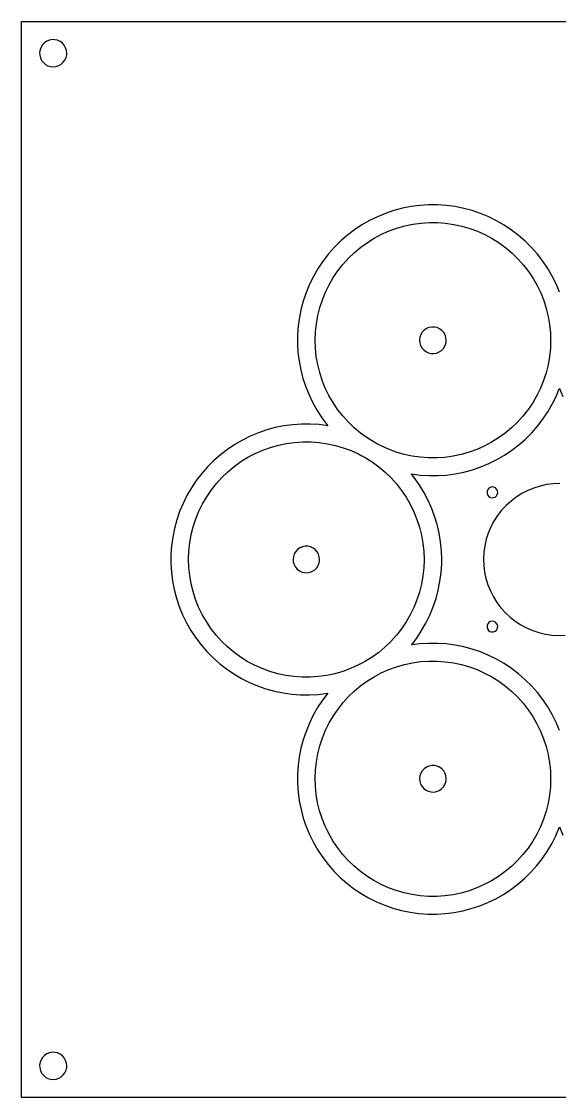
# Model space of a CAD drawing. Header units: millimetres. Extents: x 0 to 340, y 0 to 340.
# Drawn here: x 0 to 170, y 0 to 340 of the extents above; entities that cross this region are included whole.
import ezdxf

# ---------------------------------------------------------------- set-up
doc = ezdxf.new("R2010")
doc.units = ezdxf.units.MM

msp = doc.modelspace()

# ---------------------------------------------------------------- linework, layer by layer
at = {"layer": 'EXPERIMENTAL_CUT'}
for p, q in [((0, 0), (0, 340)), ((0, 340), (340, 340)), ((7.26, 333.31), (6.64, 332.68)), ((7.99, 333.8), (7.26, 333.31)), ((8.81, 334.13), (7.99, 333.8)), ((9.68, 334.29), (8.81, 334.13)), ((10.56, 334.26), (9.68, 334.29)), ((11.42, 334.06), (10.56, 334.26)), ((12.22, 333.68), (11.42, 334.06)), ((12.93, 333.15), (12.22, 333.68)), ((5.85, 331.12), (5.71, 330.25)), ((5.71, 330.25), (5.75, 329.36)), ((6.16, 331.94), (5.85, 331.12)), ((6.64, 332.68), (6.16, 331.94)), ((13.51, 332.49), (12.93, 333.15)), ((13.94, 331.72), (13.51, 332.49)), ((14.21, 330.88), (13.94, 331.72)), ((14.3, 330), (14.21, 330.88)), ((14.27, 329.51), (14.3, 330)), ((5.75, 329.36), (5.97, 328.51)), ((5.97, 328.51), (6.36, 327.72)), ((6.36, 327.72), (6.9, 327.02)), ((6.9, 327.02), (7.57, 326.45)), ((7.57, 326.45), (8.35, 326.03)), ((11.79, 326.09), (12.55, 326.54)), ((12.55, 326.54), (13.2, 327.13)), ((13.2, 327.13), (13.72, 327.84)), ((13.72, 327.84), (14.08, 328.65)), ((14.08, 328.65), (14.27, 329.51)), ((8.35, 326.03), (9.19, 325.78)), ((9.19, 325.78), (10.07, 325.7)), ((10.07, 325.7), (10.95, 325.81)), ((10.95, 325.81), (11.79, 326.09)), ((115.04, 279.38), (112.46, 278.32)), ((117.68, 280.27), (115.04, 279.38)), ((120.37, 280.99), (117.68, 280.27)), ((123.11, 281.52), (120.37, 280.99)), ((125.88, 281.88), (123.11, 281.52)), ((128.66, 282.06), (125.88, 281.88)), ((131.45, 282.06), (128.66, 282.06)), ((134.23, 281.87), (131.45, 282.06)), ((137, 281.51), (134.23, 281.87)), ((139.73, 280.96), (137, 281.51)), ((142.43, 280.24), (139.73, 280.96)), ((145.07, 279.34), (142.43, 280.24)), ((147.65, 278.28), (145.07, 279.34)), ((107.53, 275.71), (105.21, 274.17)), ((109.95, 277.1), (107.53, 275.71)), ((112.46, 278.32), (109.95, 277.1)), ((118.62, 274.7), (121.12, 275.41)), ((121.12, 275.41), (123.67, 275.94)), ((123.67, 275.94), (126.24, 276.29)), ((126.24, 276.29), (128.84, 276.46)), ((128.84, 276.46), (131.44, 276.45)), ((131.44, 276.45), (134.03, 276.26)), ((134.03, 276.26), (136.6, 275.89)), ((136.6, 275.89), (139.14, 275.34)), ((150.15, 277.04), (147.65, 278.28)), ((152.56, 275.65), (150.15, 277.04)), ((154.88, 274.1), (152.56, 275.65)), ((102.99, 272.48), (100.88, 270.65)), ((105.21, 274.17), (102.99, 272.48)), ((111.49, 271.55), (113.79, 272.77)), ((113.79, 272.77), (116.17, 273.82)), ((116.17, 273.82), (118.62, 274.7)), ((139.14, 275.34), (141.64, 274.61)), ((141.64, 274.61), (144.08, 273.71)), ((144.08, 273.71), (146.45, 272.65)), ((146.45, 272.65), (148.74, 271.42)), ((157.1, 272.41), (154.88, 274.1)), ((159.2, 270.57), (157.1, 272.41)), ((98.9, 268.69), (97.05, 266.6)), ((100.88, 270.65), (98.9, 268.69)), ((105.18, 266.99), (107.18, 268.66)), ((107.18, 268.66), (109.29, 270.18)), ((109.29, 270.18), (111.49, 271.55)), ((148.74, 271.42), (150.94, 270.03)), ((150.94, 270.03), (153.04, 268.49)), ((161.18, 268.61), (159.2, 270.57)), ((163.02, 266.51), (161.18, 268.61)), ((97.05, 266.6), (95.34, 264.39)), ((103.31, 265.19), (105.18, 266.99)), ((153.04, 268.49), (155.02, 266.81)), ((155.02, 266.81), (156.88, 264.99)), ((164.72, 264.3), (163.02, 266.51)), ((93.78, 262.08), (92.37, 259.68)), ((95.34, 264.39), (93.78, 262.08)), ((99.96, 261.22), (101.56, 263.26)), ((101.56, 263.26), (103.31, 265.19)), ((156.88, 264.99), (158.61, 263.05)), ((158.61, 263.05), (160.2, 261)), ((166.28, 261.99), (164.72, 264.3)), ((167.68, 259.58), (166.28, 261.99)), ((92.37, 259.68), (91.12, 257.18)), ((97.19, 256.82), (98.5, 259.07)), ((98.5, 259.07), (99.96, 261.22)), ((160.2, 261), (161.65, 258.83)), ((161.65, 258.83), (162.94, 256.58)), ((168.92, 257.08), (167.68, 259.58)), ((91.12, 257.18), (90.04, 254.61)), ((96.05, 254.48), (97.19, 256.82)), ((162.94, 256.58), (164.06, 254.23)), ((170, 254.51), (168.92, 257.08)), ((89.13, 251.98), (88.39, 249.29)), ((90.04, 254.61), (89.13, 251.98)), ((94.26, 249.6), (95.07, 252.07)), ((95.07, 252.07), (96.05, 254.48)), ((164.06, 254.23), (165.02, 251.82)), ((165.02, 251.82), (165.81, 249.34)), ((88.39, 249.29), (87.82, 246.56)), ((93.63, 247.08), (94.26, 249.6)), ((165.81, 249.34), (166.43, 246.81)), ((87.82, 246.56), (87.44, 243.79)), ((93.17, 244.52), (93.63, 247.08)), ((166.43, 246.81), (166.87, 244.25)), ((87.44, 243.79), (87.23, 241.01)), ((92.8, 239.34), (92.89, 241.94)), ((92.89, 241.94), (93.17, 244.52)), ((126.64, 241.81), (126.19, 241.06)), ((127.24, 242.45), (126.64, 241.81)), ((127.95, 242.95), (127.24, 242.45)), ((128.75, 243.29), (127.95, 242.95)), ((129.61, 243.46), (128.75, 243.29)), ((130.48, 243.45), (129.61, 243.46)), ((131.33, 243.27), (130.48, 243.45)), ((132.12, 242.9), (131.33, 243.27)), ((132.83, 242.39), (132.12, 242.9)), ((133.41, 241.74), (132.83, 242.39)), ((133.84, 240.98), (133.41, 241.74)), ((166.87, 244.25), (167.12, 241.66)), ((167.12, 241.66), (167.2, 239.39)), ((87.23, 241.01), (87.21, 238.22)), ((87.21, 238.22), (87.37, 235.44)), ((92.89, 236.74), (92.8, 239.34)), ((125.91, 240.23), (125.8, 239.37)), ((125.8, 239.37), (125.87, 238.5)), ((125.87, 238.5), (126.12, 237.66)), ((126.19, 241.06), (125.91, 240.23)), ((133.77, 237.43), (134.07, 238.25)), ((134.11, 240.15), (133.84, 240.98)), ((134.07, 238.25), (134.17, 238.76)), ((134.2, 239.28), (134.11, 240.15)), ((134.17, 238.76), (134.2, 239.28)), ((167.2, 239.28), (167.11, 236.68)), ((167.2, 239.39), (167.2, 239.28)), ((87.37, 235.44), (87.71, 232.67)), ((93.16, 234.15), (92.89, 236.74)), ((126.12, 237.66), (126.54, 236.9)), ((126.54, 236.9), (127.11, 236.24)), ((127.11, 236.24), (127.8, 235.7)), ((127.8, 235.7), (128.59, 235.33)), ((128.59, 235.33), (129.43, 235.12)), ((129.43, 235.12), (130.31, 235.09)), ((130.31, 235.09), (131.17, 235.25)), ((131.17, 235.25), (131.97, 235.57)), ((131.97, 235.57), (132.7, 236.06)), ((132.7, 236.06), (133.3, 236.69)), ((133.3, 236.69), (133.77, 237.43)), ((167.11, 236.68), (166.84, 234.1)), ((87.71, 232.67), (88.23, 229.93)), ((93.6, 231.59), (93.16, 234.15)), ((94.23, 229.07), (93.6, 231.59)), ((166.38, 231.54), (165.75, 229.01)), ((166.84, 234.1), (166.38, 231.54)), ((88.23, 229.93), (88.93, 227.23)), ((95.03, 226.59), (94.23, 229.07)), ((165.75, 229.01), (164.95, 226.54)), ((88.93, 227.23), (89.8, 224.58)), ((89.8, 224.58), (90.85, 221.99)), ((96, 224.18), (95.03, 226.59)), ((164.95, 226.54), (163.97, 224.13)), ((90.85, 221.99), (92.06, 219.48)), ((97.14, 221.84), (96, 224.18)), ((98.44, 219.59), (97.14, 221.84)), ((162.83, 221.8), (161.53, 219.54)), ((163.97, 224.13), (162.83, 221.8)), ((167.72, 219.05), (168.95, 221.55)), ((168.95, 221.55), (169.95, 223.94)), ((169.95, 223.94), (170, 224.06)), ((170, 224.06), (171.08, 221.48)), ((92.06, 219.48), (93.43, 217.05)), ((99.89, 217.43), (98.44, 219.59)), ((161.53, 219.54), (160.08, 217.39)), ((166.32, 216.64), (167.72, 219.05)), ((93.43, 217.05), (94.95, 214.72)), ((94.95, 214.72), (96.81, 212.25)), ((101.49, 215.38), (99.89, 217.43)), ((103.23, 213.45), (101.49, 215.38)), ((158.47, 215.34), (156.73, 213.41)), ((160.08, 217.39), (158.47, 215.34)), ((163.07, 212.11), (164.77, 214.32)), ((164.77, 214.32), (166.32, 216.64)), ((77.5, 210.93), (74.86, 210.03)), ((80.19, 211.66), (77.5, 210.93)), ((82.93, 212.21), (80.19, 211.66)), ((85.69, 212.58), (82.93, 212.21)), ((88.47, 212.77), (85.69, 212.58)), ((91.26, 212.78), (88.47, 212.77)), ((94.05, 212.61), (91.26, 212.78)), ((96.81, 212.25), (94.05, 212.61)), ((105.1, 211.64), (103.23, 213.45)), ((107.09, 209.97), (105.1, 211.64)), ((154.86, 211.61), (152.87, 209.94)), ((156.73, 213.41), (154.86, 211.61)), ((161.23, 210.01), (163.07, 212.11)), ((69.79, 207.73), (67.37, 206.33)), ((72.29, 208.96), (69.79, 207.73)), ((74.86, 210.03), (72.29, 208.96)), ((109.19, 208.44), (107.09, 209.97)), ((111.4, 207.07), (109.19, 208.44)), ((150.76, 208.41), (148.55, 207.04)), ((152.87, 209.94), (150.76, 208.41)), ((157.16, 206.2), (159.26, 208.04)), ((159.26, 208.04), (161.23, 210.01)), ((65.05, 204.78), (62.84, 203.08)), ((67.37, 206.33), (65.05, 204.78)), ((73.84, 203.51), (76.22, 204.56)), ((76.22, 204.56), (78.67, 205.43)), ((78.67, 205.43), (81.17, 206.14)), ((81.17, 206.14), (83.72, 206.67)), ((83.72, 206.67), (86.3, 207.02)), ((86.3, 207.02), (88.89, 207.18)), ((88.89, 207.18), (91.49, 207.17)), ((91.49, 207.17), (94.08, 206.98)), ((94.08, 206.98), (96.66, 206.6)), ((96.66, 206.6), (99.2, 206.05)), ((99.2, 206.05), (101.69, 205.31)), ((101.69, 205.31), (104.13, 204.41)), ((104.13, 204.41), (106.5, 203.34)), ((112.49, 206.46), (111.4, 207.07)), ((113.6, 205.89), (112.49, 206.46)), ((115.97, 204.83), (113.6, 205.89)), ((118.41, 203.93), (115.97, 204.83)), ((143.88, 204.77), (141.43, 203.88)), ((146.25, 205.82), (143.88, 204.77)), ((148.55, 207.04), (146.25, 205.82)), ((152.63, 202.95), (154.95, 204.5)), ((154.95, 204.5), (157.16, 206.2)), ((60.74, 201.24), (58.77, 199.27)), ((62.84, 203.08), (60.74, 201.24)), ((67.22, 199.41), (69.33, 200.93)), ((69.33, 200.93), (71.54, 202.3)), ((71.54, 202.3), (73.84, 203.51)), ((106.5, 203.34), (107.56, 202.79)), ((107.56, 202.79), (108.6, 202.22)), ((108.6, 202.22), (110.81, 200.84)), ((110.81, 200.84), (112.91, 199.31)), ((120.91, 203.21), (118.41, 203.93)), ((123.45, 202.66), (120.91, 203.21)), ((126.02, 202.3), (123.45, 202.66)), ((128.62, 202.11), (126.02, 202.3)), ((131.22, 202.1), (128.62, 202.11)), ((133.81, 202.28), (131.22, 202.1)), ((136.39, 202.63), (133.81, 202.28)), ((138.93, 203.17), (136.39, 202.63)), ((141.43, 203.88), (138.93, 203.17)), ((147.71, 200.32), (150.21, 201.56)), ((150.21, 201.56), (152.63, 202.95)), ((58.77, 199.27), (56.93, 197.17)), ((63.34, 195.95), (65.22, 197.75)), ((65.22, 197.75), (67.22, 199.41)), ((112.91, 199.31), (114.9, 197.64)), ((114.9, 197.64), (116.77, 195.83)), ((137.07, 197.07), (139.81, 197.62)), ((139.81, 197.62), (142.5, 198.35)), ((142.5, 198.35), (145.14, 199.25)), ((145.14, 199.25), (147.71, 200.32)), ((55.23, 194.96), (53.68, 192.64)), ((56.93, 197.17), (55.23, 194.96)), ((59.99, 191.98), (61.6, 194.02)), ((61.6, 194.02), (63.34, 195.95)), ((116.77, 195.83), (118.51, 193.9)), ((118.51, 193.9), (120.11, 191.85)), ((124.03, 195.96), (123.19, 197.03)), ((123.19, 197.03), (125.95, 196.67)), ((125.65, 193.69), (124.03, 195.96)), ((125.95, 196.67), (128.74, 196.5)), ((128.74, 196.5), (131.53, 196.51)), ((131.53, 196.51), (134.31, 196.7)), ((134.31, 196.7), (137.07, 197.07)), ((168.01, 193.92), (165.94, 193.65)), ((170.1, 194), (168.01, 193.92)), ((53.68, 192.64), (52.28, 190.23)), ((58.53, 189.83), (59.99, 191.98)), ((120.11, 191.85), (121.56, 189.69)), ((127.11, 191.32), (125.65, 193.69)), ((128.42, 188.86), (127.11, 191.32)), ((147.12, 191.55), (147.1, 190.99)), ((147.1, 190.99), (147.26, 190.46)), ((147.32, 192.07), (147.12, 191.55)), ((147.26, 190.46), (147.58, 190.01)), ((147.67, 192.49), (147.32, 192.07)), ((148.14, 192.78), (147.67, 192.49)), ((148.68, 192.91), (148.14, 192.78)), ((149.23, 192.85), (148.68, 192.91)), ((149.73, 192.63), (149.23, 192.85)), ((150.14, 192.25), (149.73, 192.63)), ((150.06, 190.09), (150.35, 190.56)), ((150.4, 191.76), (150.14, 192.25)), ((150.35, 190.56), (150.49, 191.21)), ((150.49, 191.21), (150.4, 191.76)), ((158.11, 190.85), (156.35, 189.74)), ((159.97, 191.8), (158.11, 190.85)), ((161.9, 192.59), (159.97, 191.8)), ((163.9, 193.21), (161.9, 192.59)), ((165.94, 193.65), (163.9, 193.21)), ((51.05, 187.73), (49.97, 185.16)), ((52.28, 190.23), (51.05, 187.73)), ((56.07, 185.25), (57.22, 187.58)), ((57.22, 187.58), (58.53, 189.83)), ((121.56, 189.69), (122.86, 187.44)), ((122.86, 187.44), (124, 185.1)), ((129.57, 186.31), (128.42, 188.86)), ((147.58, 190.01), (148.03, 189.69)), ((148.03, 189.69), (148.56, 189.53)), ((148.56, 189.53), (149.11, 189.54)), ((149.11, 189.54), (149.63, 189.74)), ((149.63, 189.74), (150.06, 190.09)), ((153.13, 187.07), (151.71, 185.54)), ((154.68, 188.48), (153.13, 187.07)), ((156.35, 189.74), (154.68, 188.48)), ((49.97, 185.16), (49.07, 182.52)), ((55.09, 182.84), (56.07, 185.25)), ((124, 185.1), (124.97, 182.69)), ((130.55, 183.7), (129.57, 186.31)), ((131.35, 181.03), (130.55, 183.7)), ((150.43, 183.9), (149.3, 182.14)), ((151.71, 185.54), (150.43, 183.9)), ((49.07, 182.52), (48.34, 179.82)), ((53.64, 177.85), (54.28, 180.37)), ((54.28, 180.37), (55.09, 182.84)), ((124.97, 182.69), (125.77, 180.22)), ((125.77, 180.22), (126.4, 177.69)), ((131.98, 178.32), (131.35, 181.03)), ((148.32, 180.3), (147.51, 178.37)), ((149.3, 182.14), (148.32, 180.3)), ((47.79, 177.09), (47.42, 174.33)), ((48.34, 179.82), (47.79, 177.09)), ((53.18, 175.29), (53.64, 177.85)), ((126.4, 177.69), (126.84, 175.13)), ((132.44, 175.56), (131.98, 178.32)), ((147.51, 178.37), (146.87, 176.39)), ((47.42, 174.33), (47.23, 171.54)), ((52.9, 172.71), (53.18, 175.29)), ((87.95, 173.67), (87.24, 173.16)), ((88.75, 174.01), (87.95, 173.67)), ((89.61, 174.18), (88.75, 174.01)), ((90.48, 174.17), (89.61, 174.18)), ((91.33, 173.98), (90.48, 174.17)), ((92.12, 173.62), (91.33, 173.98)), ((92.83, 173.11), (92.12, 173.62)), ((126.84, 175.13), (127.11, 172.54)), ((132.71, 172.79), (132.44, 175.56)), ((146.4, 174.35), (146.11, 172.28)), ((146.87, 176.39), (146.4, 174.35)), ((47.23, 171.54), (47.22, 168.75)), ((52.8, 170.11), (52.9, 172.71)), ((52.88, 167.51), (52.8, 170.11)), ((85.91, 170.95), (85.8, 170.09)), ((85.8, 170.09), (85.87, 169.22)), ((86.19, 171.78), (85.91, 170.95)), ((86.64, 172.52), (86.19, 171.78)), ((87.24, 173.16), (86.64, 172.52)), ((93.41, 172.45), (92.83, 173.11)), ((93.84, 171.7), (93.41, 172.45)), ((94.11, 170.87), (93.84, 171.7)), ((94.2, 170), (94.11, 170.87)), ((94.17, 169.48), (94.2, 170)), ((127.11, 172.54), (127.2, 170.12)), ((127.2, 170), (127.11, 167.4)), ((127.2, 170.12), (127.2, 170)), ((132.8, 170), (132.71, 172.79)), ((132.78, 168.64), (132.8, 170)), ((146.11, 172.28), (146, 170.2)), ((146, 170.2), (146.07, 168.11)), ((47.22, 168.75), (47.39, 165.97)), ((53.15, 164.92), (52.88, 167.51)), ((85.87, 169.22), (86.12, 168.38)), ((86.12, 168.38), (86.54, 167.62)), ((86.54, 167.62), (87.11, 166.95)), ((87.11, 166.95), (87.8, 166.42)), ((91.97, 166.29), (92.7, 166.78)), ((92.7, 166.78), (93.3, 167.41)), ((93.3, 167.41), (93.77, 168.15)), ((93.77, 168.15), (94.07, 168.96)), ((94.07, 168.96), (94.17, 169.48)), ((127.11, 167.4), (126.84, 164.82)), ((132.6, 165.86), (132.78, 168.64)), ((146.07, 168.11), (146.33, 166.04)), ((47.39, 165.97), (47.74, 163.2)), ((47.74, 163.2), (48.28, 160.47)), ((53.59, 162.36), (53.15, 164.92)), ((87.8, 166.42), (88.59, 166.04)), ((88.59, 166.04), (89.43, 165.84)), ((89.43, 165.84), (90.31, 165.81)), ((90.31, 165.81), (91.17, 165.96)), ((91.17, 165.96), (91.97, 166.29)), ((126.84, 164.82), (126.38, 162.25)), ((132.24, 163.09), (132.6, 165.86)), ((146.33, 166.04), (146.76, 163.99)), ((146.76, 163.99), (147.37, 162)), ((48.28, 160.47), (48.99, 157.77)), ((54.22, 159.84), (53.59, 162.36)), ((55.01, 157.36), (54.22, 159.84)), ((126.38, 162.25), (125.75, 159.73)), ((130.98, 157.66), (131.7, 160.36)), ((131.7, 160.36), (132.24, 163.09)), ((147.37, 162), (148.15, 160.06)), ((148.15, 160.06), (149.1, 158.2)), ((48.99, 157.77), (49.87, 155.12)), ((55.98, 154.95), (55.01, 157.36)), ((124.95, 157.26), (123.97, 154.85)), ((125.75, 159.73), (124.95, 157.26)), ((130.09, 155.02), (130.98, 157.66)), ((149.1, 158.2), (150.21, 156.43)), ((150.21, 156.43), (151.46, 154.76)), ((49.87, 155.12), (50.92, 152.54)), ((57.12, 152.61), (55.98, 154.95)), ((123.97, 154.85), (122.83, 152.51)), ((129.03, 152.44), (130.09, 155.02)), ((151.46, 154.76), (152.86, 153.2)), ((152.86, 153.2), (154.38, 151.78)), ((50.92, 152.54), (52.14, 150.03)), ((52.14, 150.03), (53.52, 147.61)), ((58.41, 150.36), (57.12, 152.61)), ((59.86, 148.2), (58.41, 150.36)), ((121.53, 150.26), (120.08, 148.11)), ((122.83, 152.51), (121.53, 150.26)), ((126.42, 147.52), (127.81, 149.93)), ((127.81, 149.93), (129.03, 152.44)), ((147.32, 149.64), (147.12, 149.12)), ((147.67, 150.07), (147.32, 149.64)), ((148.14, 150.36), (147.67, 150.07)), ((148.68, 150.48), (148.14, 150.36)), ((149.23, 150.43), (148.68, 150.48)), ((149.73, 150.2), (149.23, 150.43)), ((150.14, 149.82), (149.73, 150.2)), ((150.4, 149.33), (150.14, 149.82)), ((154.38, 151.78), (156.02, 150.49)), ((156.02, 150.49), (157.77, 149.35)), ((53.52, 147.61), (55.06, 145.28)), ((61.46, 146.14), (59.86, 148.2)), ((120.08, 148.11), (118.47, 146.06)), ((124.88, 145.19), (126.42, 147.52)), ((147.12, 149.12), (147.1, 148.57)), ((147.1, 148.57), (147.26, 148.04)), ((147.26, 148.04), (147.58, 147.59)), ((147.58, 147.59), (148.03, 147.26)), ((148.03, 147.26), (148.56, 147.1)), ((148.56, 147.1), (149.11, 147.12)), ((149.11, 147.12), (149.63, 147.31)), ((149.63, 147.31), (150.06, 147.66)), ((150.06, 147.66), (150.35, 148.13)), ((150.35, 148.13), (150.49, 148.79)), ((150.49, 148.79), (150.4, 149.33)), ((157.77, 149.35), (159.62, 148.36)), ((159.62, 148.36), (161.54, 147.54)), ((161.54, 147.54), (163.52, 146.89)), ((163.52, 146.89), (165.55, 146.42)), ((165.55, 146.42), (167.62, 146.12)), ((55.06, 145.28), (56.74, 143.06)), ((56.74, 143.06), (58.57, 140.95)), ((63.19, 144.21), (61.46, 146.14)), ((65.06, 142.4), (63.19, 144.21)), ((116.73, 144.13), (114.86, 142.33)), ((118.47, 146.06), (116.73, 144.13)), ((123.19, 142.97), (124.88, 145.19)), ((123.31, 142.99), (123.19, 142.97)), ((125.88, 143.32), (123.31, 142.99)), ((128.66, 143.5), (125.88, 143.32)), ((131.45, 143.49), (128.66, 143.5)), ((134.23, 143.31), (131.45, 143.49)), ((137, 142.94), (134.23, 143.31)), ((139.73, 142.4), (137, 142.94)), ((167.62, 146.12), (169.7, 146)), ((169.7, 146), (171.79, 146.07)), ((58.57, 140.95), (60.53, 138.96)), ((67.05, 140.72), (65.06, 142.4)), ((69.15, 139.19), (67.05, 140.72)), ((112.87, 140.66), (110.76, 139.13)), ((114.86, 142.33), (112.87, 140.66)), ((142.43, 141.67), (139.73, 142.4)), ((145.07, 140.78), (142.43, 141.67)), ((147.65, 139.71), (145.07, 140.78)), ((150.15, 138.48), (147.65, 139.71)), ((60.53, 138.96), (62.61, 137.11)), ((62.61, 137.11), (64.81, 135.4)), ((71.35, 137.81), (69.15, 139.19)), ((73.65, 136.59), (71.35, 137.81)), ((76.02, 135.53), (73.65, 136.59)), ((106.3, 136.56), (103.93, 135.51)), ((108.6, 137.78), (106.3, 136.56)), ((108.7, 137.84), (108.6, 137.78)), ((110.76, 139.13), (108.7, 137.84)), ((116.07, 135.21), (118.51, 136.1)), ((118.51, 136.1), (121.01, 136.82)), ((121.01, 136.82), (123.56, 137.36)), ((123.56, 137.36), (126.13, 137.72)), ((126.13, 137.72), (128.73, 137.9)), ((128.73, 137.9), (131.33, 137.89)), ((131.33, 137.89), (133.92, 137.71)), ((133.92, 137.71), (136.5, 137.35)), ((136.5, 137.35), (139.04, 136.8)), ((139.04, 136.8), (141.54, 136.08)), ((141.54, 136.08), (143.98, 135.19)), ((152.56, 137.09), (150.15, 138.48)), ((154.88, 135.54), (152.56, 137.09)), ((64.81, 135.4), (67.12, 133.83)), ((67.12, 133.83), (69.52, 132.42)), ((78.46, 134.63), (76.02, 135.53)), ((80.96, 133.91), (78.46, 134.63)), ((83.5, 133.37), (80.96, 133.91)), ((86.08, 133.01), (83.5, 133.37)), ((88.67, 132.82), (86.08, 133.01)), ((91.27, 132.82), (88.67, 132.82)), ((93.87, 133), (91.27, 132.82)), ((96.44, 133.36), (93.87, 133)), ((98.99, 133.9), (96.44, 133.36)), ((101.49, 134.62), (98.99, 133.9)), ((103.93, 135.51), (101.49, 134.62)), ((110.38, 132.32), (111.4, 132.93)), ((111.4, 132.93), (113.7, 134.15)), ((113.7, 134.15), (116.07, 135.21)), ((143.98, 135.19), (146.35, 134.13)), ((146.35, 134.13), (148.65, 132.91)), ((148.65, 132.91), (150.85, 131.53)), ((157.1, 133.85), (154.88, 135.54)), ((159.2, 132.01), (157.1, 133.85)), ((69.52, 132.42), (72.02, 131.16)), ((72.02, 131.16), (74.58, 130.07)), ((74.58, 130.07), (77.22, 129.15)), ((105.26, 128.5), (107.26, 130.16)), ((107.26, 130.16), (109.38, 131.68)), ((109.38, 131.68), (110.38, 132.32)), ((150.85, 131.53), (152.95, 129.99)), ((152.95, 129.99), (154.94, 128.32)), ((161.18, 130.04), (159.2, 132.01)), ((163.02, 127.95), (161.18, 130.04)), ((77.22, 129.15), (79.9, 128.41)), ((79.9, 128.41), (82.63, 127.84)), ((82.63, 127.84), (85.4, 127.45)), ((85.4, 127.45), (88.18, 127.24)), ((88.18, 127.24), (90.97, 127.21)), ((90.97, 127.21), (93.75, 127.36)), ((93.75, 127.36), (96.81, 127.75)), ((96.81, 127.75), (95.12, 125.53)), ((101.63, 124.78), (103.38, 126.71)), ((103.38, 126.71), (105.26, 128.5)), ((154.94, 128.32), (156.81, 126.51)), ((156.81, 126.51), (158.54, 124.57)), ((164.72, 125.74), (163.02, 127.95)), ((93.58, 123.2), (92.19, 120.78)), ((95.12, 125.53), (93.58, 123.2)), ((98.56, 120.59), (100.02, 122.74)), ((100.02, 122.74), (101.63, 124.78)), ((158.54, 124.57), (160.14, 122.52)), ((160.14, 122.52), (161.59, 120.36)), ((166.28, 123.43), (164.72, 125.74)), ((167.68, 121.01), (166.28, 123.43)), ((92.19, 120.78), (90.97, 118.28)), ((97.24, 118.35), (98.56, 120.59)), ((161.59, 120.36), (162.88, 118.11)), ((168.92, 118.52), (167.68, 121.01)), ((89.91, 115.7), (89.02, 113.06)), ((90.97, 118.28), (89.91, 115.7)), ((95.11, 113.61), (96.09, 116.02)), ((96.09, 116.02), (97.24, 118.35)), ((162.88, 118.11), (164.02, 115.77)), ((164.02, 115.77), (164.99, 113.36)), ((170, 115.94), (168.92, 118.52)), ((89.02, 113.06), (88.3, 110.36)), ((94.29, 111.14), (95.11, 113.61)), ((164.99, 113.36), (165.78, 110.88)), ((88.3, 110.36), (87.76, 107.62)), ((93.65, 108.62), (94.29, 111.14)), ((165.78, 110.88), (166.41, 108.36)), ((87.76, 107.62), (87.4, 104.86)), ((92.9, 103.48), (93.19, 106.06)), ((93.19, 106.06), (93.65, 108.62)), ((166.41, 108.36), (166.85, 105.79)), ((166.85, 105.79), (167.12, 103.21)), ((87.4, 104.86), (87.22, 102.07)), ((87.22, 102.07), (87.22, 99.29)), ((92.8, 100.88), (92.9, 103.48)), ((126.19, 102.49), (125.91, 101.67)), ((126.64, 103.24), (126.19, 102.49)), ((127.24, 103.88), (126.64, 103.24)), ((127.95, 104.38), (127.24, 103.88)), ((128.75, 104.73), (127.95, 104.38)), ((129.61, 104.9), (128.75, 104.73)), ((130.48, 104.89), (129.61, 104.9)), ((131.33, 104.7), (130.48, 104.89)), ((132.12, 104.34), (131.33, 104.7)), ((132.83, 103.82), (132.12, 104.34)), ((133.41, 103.17), (132.83, 103.82)), ((133.84, 102.42), (133.41, 103.17)), ((134.11, 101.59), (133.84, 102.42)), ((167.12, 103.21), (167.2, 100.83)), ((87.22, 99.29), (87.41, 96.5)), ((92.88, 98.28), (92.8, 100.88)), ((125.91, 101.67), (125.8, 100.8)), ((125.8, 100.8), (125.87, 99.94)), ((125.87, 99.94), (126.12, 99.1)), ((126.12, 99.1), (126.54, 98.33)), ((133.3, 98.12), (133.77, 98.86)), ((133.77, 98.86), (134.07, 99.68)), ((134.07, 99.68), (134.17, 100.2)), ((134.2, 100.72), (134.11, 101.59)), ((134.17, 100.2), (134.2, 100.72)), ((167.2, 100.72), (167.11, 98.12)), ((167.2, 100.83), (167.2, 100.72)), ((87.41, 96.5), (87.77, 93.74)), ((93.14, 95.7), (92.88, 98.28)), ((93.58, 93.13), (93.14, 95.7)), ((126.54, 98.33), (127.11, 97.67)), ((127.11, 97.67), (127.8, 97.14)), ((127.8, 97.14), (128.59, 96.76)), ((128.59, 96.76), (129.43, 96.56)), ((129.43, 96.56), (130.31, 96.53)), ((130.31, 96.53), (131.17, 96.68)), ((131.17, 96.68), (131.97, 97.01)), ((131.97, 97.01), (132.7, 97.5)), ((132.7, 97.5), (133.3, 98.12)), ((166.84, 95.53), (166.38, 92.97)), ((167.11, 98.12), (166.84, 95.53)), ((87.77, 93.74), (88.32, 91)), ((94.2, 90.61), (93.58, 93.13)), ((166.38, 92.97), (165.75, 90.45)), ((88.32, 91), (89.04, 88.31)), ((94.99, 88.13), (94.2, 90.61)), ((165.75, 90.45), (164.95, 87.98)), ((89.04, 88.31), (89.93, 85.67)), ((89.93, 85.67), (91, 83.09)), ((95.96, 85.72), (94.99, 88.13)), ((97.09, 83.38), (95.96, 85.72)), ((163.97, 85.57), (162.83, 83.23)), ((164.95, 87.98), (163.97, 85.57)), ((168.8, 82.65), (170, 85.49)), ((170, 85.49), (171.08, 82.92)), ((91, 83.09), (92.23, 80.59)), ((98.38, 81.12), (97.09, 83.38)), ((162.83, 83.23), (161.53, 80.98)), ((167.54, 80.16), (168.8, 82.65)), ((92.23, 80.59), (93.62, 78.17)), ((99.83, 78.96), (98.38, 81.12)), ((101.42, 76.9), (99.83, 78.96)), ((160.08, 78.83), (158.47, 76.78)), ((161.53, 80.98), (160.08, 78.83)), ((166.12, 77.76), (167.54, 80.16)), ((93.62, 78.17), (95.17, 75.85)), ((95.17, 75.85), (96.86, 73.63)), ((103.15, 74.97), (101.42, 76.9)), ((105.02, 73.15), (103.15, 74.97)), ((156.73, 74.85), (154.86, 73.04)), ((158.47, 76.78), (156.73, 74.85)), ((162.83, 73.26), (164.55, 75.45)), ((164.55, 75.45), (166.12, 77.76)), ((96.86, 73.63), (98.7, 71.53)), ((98.7, 71.53), (100.66, 69.55)), ((107.01, 71.48), (105.02, 73.15)), ((109.1, 69.94), (107.01, 71.48)), ((154.86, 73.04), (152.87, 71.37)), ((160.97, 71.18), (162.83, 73.26)), ((100.66, 69.55), (102.76, 67.71)), ((111.31, 68.56), (109.1, 69.94)), ((113.6, 67.33), (111.31, 68.56)), ((148.55, 68.47), (146.25, 67.26)), ((150.76, 69.85), (148.55, 68.47)), ((152.87, 71.37), (150.76, 69.85)), ((156.87, 67.4), (158.98, 69.22)), ((158.98, 69.22), (160.97, 71.18)), ((102.76, 67.71), (104.96, 66)), ((104.96, 66), (107.28, 64.45)), ((115.97, 66.27), (113.6, 67.33)), ((118.41, 65.37), (115.97, 66.27)), ((120.91, 64.65), (118.41, 65.37)), ((123.45, 64.1), (120.91, 64.65)), ((138.93, 64.61), (136.39, 64.07)), ((141.43, 65.32), (138.93, 64.61)), ((143.88, 66.2), (141.43, 65.32)), ((146.25, 67.26), (143.88, 66.2)), ((152.31, 64.19), (154.64, 65.72)), ((154.64, 65.72), (156.87, 67.4)), ((107.28, 64.45), (109.69, 63.04)), ((109.69, 63.04), (112.18, 61.8)), ((112.18, 61.8), (114.76, 60.72)), ((126.02, 63.73), (123.45, 64.1)), ((128.62, 63.54), (126.02, 63.73)), ((131.22, 63.54), (128.62, 63.54)), ((133.81, 63.71), (131.22, 63.54)), ((136.39, 64.07), (133.81, 63.71)), ((144.79, 60.55), (147.37, 61.6)), ((147.37, 61.6), (149.88, 62.82)), ((149.88, 62.82), (152.31, 64.19)), ((114.76, 60.72), (117.39, 59.82)), ((117.39, 59.82), (120.09, 59.08)), ((120.09, 59.08), (122.82, 58.52)), ((122.82, 58.52), (125.58, 58.15)), ((125.58, 58.15), (128.36, 57.95)), ((128.36, 57.95), (131.15, 57.93)), ((131.15, 57.93), (133.94, 58.1)), ((133.94, 58.1), (136.7, 58.45)), ((136.7, 58.45), (139.44, 58.97)), ((139.44, 58.97), (142.14, 59.68)), ((142.14, 59.68), (144.79, 60.55)), ((7.99, 13.8), (7.26, 13.31)), ((8.81, 14.13), (7.99, 13.8)), ((9.68, 14.29), (8.81, 14.13)), ((10.56, 14.26), (9.68, 14.29)), ((11.42, 14.06), (10.56, 14.26)), ((12.22, 13.68), (11.42, 14.06)), ((12.93, 13.15), (12.22, 13.68)), ((5.85, 11.12), (5.71, 10.25)), ((5.71, 10.25), (5.75, 9.36)), ((6.16, 11.94), (5.85, 11.12)), ((6.64, 12.68), (6.16, 11.94)), ((7.26, 13.31), (6.64, 12.68)), ((13.51, 12.49), (12.93, 13.15)), ((13.94, 11.72), (13.51, 12.49)), ((14.21, 10.88), (13.94, 11.72)), ((14.3, 10), (14.21, 10.88)), ((5.75, 9.36), (5.97, 8.51)), ((5.97, 8.51), (6.36, 7.72)), ((6.36, 7.72), (6.9, 7.02)), ((6.9, 7.02), (7.57, 6.45)), ((12.55, 6.54), (13.2, 7.13)), ((13.2, 7.13), (13.72, 7.84)), ((13.72, 7.84), (14.08, 8.65)), ((14.08, 8.65), (14.27, 9.51)), ((14.27, 9.51), (14.3, 10)), ((7.57, 6.45), (8.35, 6.03)), ((8.35, 6.03), (9.19, 5.78)), ((9.19, 5.78), (10.07, 5.7)), ((10.07, 5.7), (10.95, 5.81)), ((10.95, 5.81), (11.79, 6.09)), ((11.79, 6.09), (12.55, 6.54)), ((340, 0), (0, 0))]:
    msp.add_line(p, q, dxfattribs=at)

doc.saveas('drawing.dxf')
